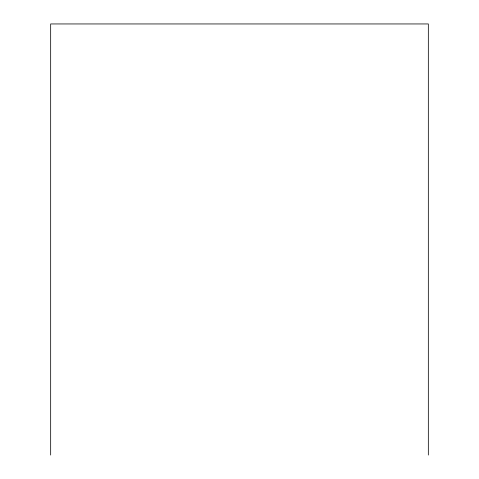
<?xml version="1.0" encoding="UTF-8"?>
<svg xmlns="http://www.w3.org/2000/svg" width="479" height="479" viewBox="0 0 479 479"><rect width="100%" height="100%" fill="white"/><g stroke="black" fill="none" stroke-linecap="round" stroke-linejoin="round"><path stroke-width="0.72" d="M428.334 455.05L428.334 23.95L50.666 23.95L50.666 455.05"/></g></svg>
